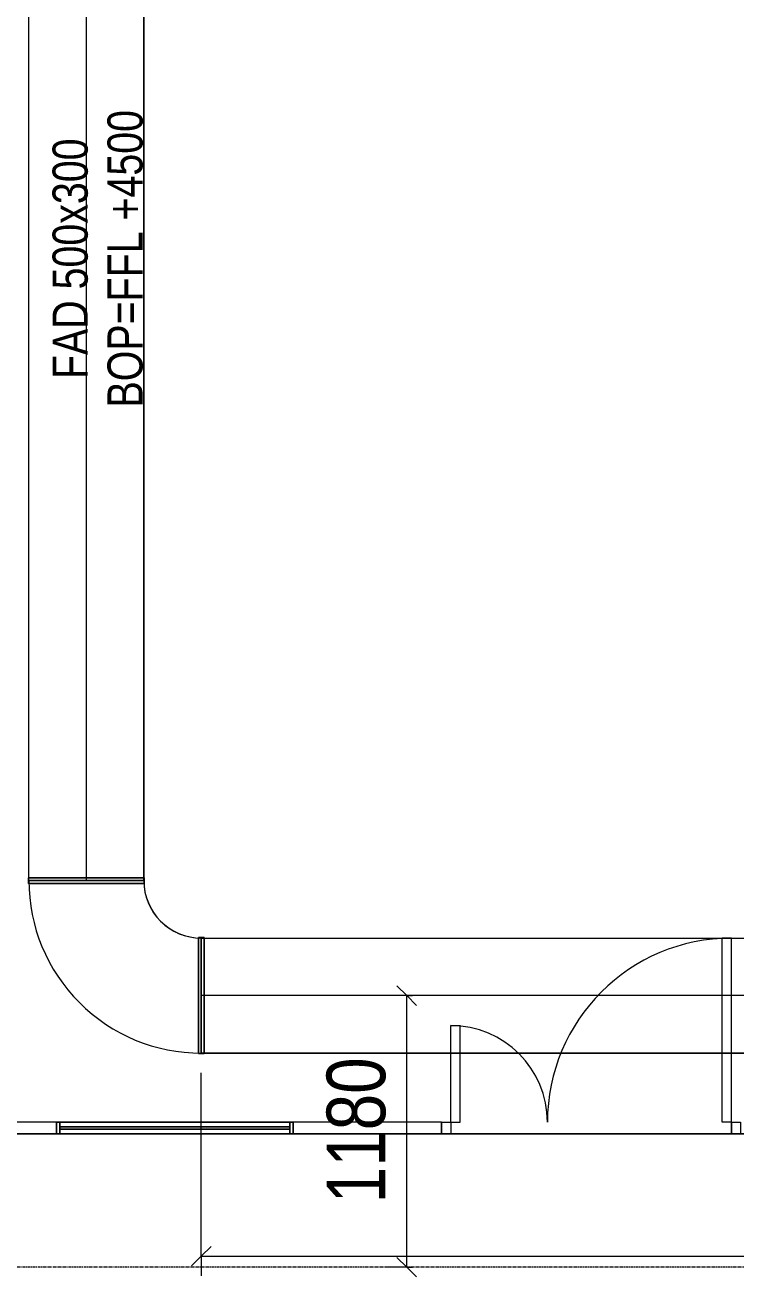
# Model space of a CAD drawing. Header units: millimetres. Extents: x -22227 to 20275, y 15053 to 61060.
# Drawn here: x -19115 to -16024, y 44394 to 49834 of the extents above; entities that cross this region are included whole.
import ezdxf

# ---------------------------------------------------------------- set-up
doc = ezdxf.new("R2010")
doc.units = ezdxf.units.MM
doc.linetypes.add('Grid Line', pattern=[22.225, 12.7, -3.175, 3.175, -3.175])
for name, color, linetype, lineweight in [('A-ANNO-DIMS', 7, 'Continuous', 9), ('A-ANNO-DIMS-170', 7, 'Continuous', 9), ('A-DETL-GENF', 7, 'Continuous', 5), ('A-WALL', 7, 'Continuous', 9), ('M-HVAC-DUCT', 7, 'Continuous', 18), ('M-HVAC-DUCT-CNTR', 7, 'Continuous', 5), ('M-HVAC-DUCT-IDEN', 7, 'Continuous', 9), ('S-GRID', 7, 'Continuous', 9)]:
    doc.layers.add(name, color=color, linetype=linetype, lineweight=lineweight)
for name, color, linetype, lineweight, true_color in [('A-DOOR', 5, 'Continuous', 9, 0x0000ff), ('A-FLOR', 7, 'Continuous', 9, 0x007f00), ('A-GLAZ', 7, 'Continuous', 9, 0x00007f)]:
    doc.layers.add(name, color=color, linetype=linetype, lineweight=lineweight, true_color=true_color)
doc.styles.add('Arial_2', font='arial.ttf', dxfattribs={"width": 0.8, "height": 153})
doc.styles.add('Arial_3', font='arial.ttf', dxfattribs={"width": 0.8, "height": 255})
doc.dimstyles.new('AK_DIM_2_0_Arial_đỏ', dxfattribs={"dimscale": 304.8, "dimtxt": 260.166147, "dimasz": 0.278871, "dimexe": 0.278871, "dimexo": 0.278871, "dimgap": 0.055774, "dimtad": 1, "dimdec": 0, "dimzin": 0, "dimdsep": 46, "dimtxsty": 'Arial_3', "dimblk1": 'OBLIQUE', "dimblk2": 'OBLIQUE', "dimsah": 1, "dimcen": 0.09, "dimadec": 0, "dimazin": 0, "dimtfac": 1, "dimtdec": 4, "dimtix": 1, "dimtmove": 0, "dimatfit": 3, "dimfxl": 1, "dimtvp": 1, "dimtolj": 1, "dimtzin": 0, "dimarcsym": 2})

# ---------------------------------------------------------------- blocks, each defined once
blk = doc.blocks.new('Cư_a đôi ca_nh lê_ch - _D2 _1300x2200__TrongNha-1164139-MẶT BẰNG HỆ THỐNG GIÓ TƯƠI')
at = {"layer": 'A-DETL-GENF', "color": 253, "lineweight": 9, "true_color": 0xaaaaaa}
for p, q in [((-785, -25), (-745, -25)), ((-785, -25), (-785, -825)), ((-745, -25), (-745, -825)), ((435, -25), (395, -25)), ((395, -25), (395, -445)), ((435, -25), (435, -445)), ((435, -445), (395, -445)), ((-785, -825), (-745, -825))]:
    blk.add_line(p, q, dxfattribs=at)
for centre, radius, start, end in [((-785, -25), 800, 270, 360), ((435, -25), 420, 180, 270)]:
    blk.add_arc(centre, radius, start, end, dxfattribs=at)
at = {"layer": 'A-DOOR', "color": 254, "true_color": 0xccccff}
for p, q in [((-825, -25), (-825, 25)), ((-825, 25), (-785, 25)), ((-785, -25), (-785, 25)), ((435, 25), (475, 25)), ((435, -25), (435, 25)), ((475, 25), (475, -25)), ((-785, -25), (-825, -25)), ((475, -25), (435, -25))]:
    blk.add_line(p, q, dxfattribs=at)
at = {"layer": 'A-DOOR', "color": 161, "true_color": 0xaaaaff}
for p, q in [((-825, 25), (-785, 25)), ((-785, 25), (-785, -25)), ((435, -25), (435, 25)), ((435, 25), (475, 25)), ((-785, -25), (-825, -25)), ((475, -25), (435, -25))]:
    blk.add_line(p, q, dxfattribs=at)
at = {"layer": 'A-DOOR', "color": 254, "true_color": 0xe0e0ff}
for p, q in [((-825, -25), (-825, 25)), ((475, -25), (475, 25))]:
    blk.add_line(p, q, dxfattribs=at)
blk = doc.blocks.new('AK_OViewTuongPanel - 1000x1200-V13-MẶT BẰNG HỆ THỐNG GIÓ TƯƠI')
at = {"layer": 'A-GLAZ', "true_color": 0xaaaaaa}
h = blk.add_hatch(dxfattribs=at)
h.set_pattern_fill('FP_5', color=253, style=0, pattern_type=2)
h.set_pattern_definition([(217.5, (-18463.59, 45041.94), (5.44026, -166.40024), [11.4, -119.868, 11.4, -135.412, -140.335]), (217.5, (-18463.59, 45041.94), (5.44026, -166.40024), [-278.079, 11.4, -128.935]), (187.5, (-18463.6, 45041.94), (-152.8377, -243.7204), [11.4, -59.416, 11.4, -106.914, -45.339]), (187.5, (-18463.6, 45041.94), (-152.8377, -243.7204), [-189.128, 11.4, -33.939]), (147.5, (-18357.37, 45041.94), (-268.9374, -0.48855), [11.4, -31.78, 11.4, -144.048, -202.946]), (147.5, (-18357.37, 45041.94), (-268.9374, -0.48855), [-198.628, 11.4, -191.546]), (137.5, (-18357.37, 45041.94), (-259.6092, -75.7959), [11.4, -10.19, 11.4, -90.505, -116.586]), (137.5, (-18357.37, 45041.94), (-259.6092, -75.7959), [-123.495, 11.4, -105.186])])
h.paths.add_polyline_path([(500, 25), (500, -25), (515, -25), (515, 25)])
h.paths.add_polyline_path([(-500, 25), (-515, 25), (-515, -25), (-500, -25)])
at = {"layer": 'A-GLAZ', "color": 254, "true_color": 0xe0e0ef}
for p, q in [((-515, 25), (-500, 25)), ((-500, 25), (-500, 5)), ((500, 25), (515, 25)), ((500, 5), (500, 25)), ((-500, -25), (-515, -25)), ((-500, -5), (-500, -25)), ((500, -25), (500, -5)), ((515, -25), (500, -25))]:
    blk.add_line(p, q, dxfattribs=at)
at = {"layer": 'A-GLAZ', "color": 7, "true_color": 0xececf5}
for p, q in [((-515, -25), (-515, 25)), ((-500, -5), (-500, 5)), ((-500, 5), (-500, -5)), ((500, 5), (500, -5)), ((500, -5), (500, 5)), ((515, 25), (515, -25))]:
    blk.add_line(p, q, dxfattribs=at)
at = {"layer": 'A-GLAZ', "color": 9, "true_color": 0xaaaad4}
for p, q in [((-515, 25), (-515, -25)), ((-500, 25), (-515, 25)), ((500, 25), (-500, 25)), ((-500, -25), (-500, 25)), ((500, 5), (-500, 5)), ((-500, 5), (-500, -5)), ((515, 25), (500, 25)), ((500, 25), (500, -25)), ((500, -5), (500, 5)), ((515, -25), (515, 25)), ((-515, -25), (-500, -25)), ((-500, -5), (500, -5)), ((-500, -25), (500, -25)), ((500, -25), (515, -25))]:
    blk.add_line(p, q, dxfattribs=at)
at = {"layer": 'A-GLAZ', "color": 254, "true_color": 0xcccce5}
for p, q in [((-500, 25), (500, 25)), ((-500, 5), (500, 5)), ((500, -5), (-500, -5)), ((500, -25), (-500, -25))]:
    blk.add_line(p, q, dxfattribs=at)
blk = doc.blocks.new('AK-SGS-M3-A_rvt-1-MẶT BẰNG HỆ THỐNG GIÓ TƯƠI')
at = {"layer": 'A-WALL', "color": 253, "true_color": 0xaaaaaa}
for p, q in [((-18978.6, 45066.9), (-19948.6, 45066.9)), ((-17303.6, 45066.9), (-17948.6, 45066.9)), ((-17303.6, 45016.9), (-17303.6, 45066.9)), ((-19463.6, 45016.9), (-18978.6, 45016.9)), ((-17948.6, 45016.9), (-17303.6, 45016.9))]:
    blk.add_line(p, q, dxfattribs=at)
at = {"layer": 'A-WALL', "color": 254, "true_color": 0xcccccc}
for p, q in [((-18978.6, 45066.9), (-19948.6, 45066.9)), ((-18963.6, 45066.9), (-17963.6, 45066.9)), ((-17303.6, 45066.9), (-17948.6, 45066.9)), ((-19463.6, 45016.9), (-18978.6, 45016.9)), ((-17963.6, 45016.9), (-18963.6, 45016.9)), ((-17948.6, 45016.9), (-17303.6, 45016.9))]:
    blk.add_line(p, q, dxfattribs=at)
at = {"layer": 'A-WALL', "color": 254, "true_color": 0xe0e0e0}
for p, q in [((-18978.6, 45016.9), (-18978.6, 45066.9)), ((-18978.6, 45066.9), (-18963.6, 45066.9)), ((-17963.6, 45066.9), (-18963.6, 45066.9)), ((-17963.6, 45066.9), (-17948.6, 45066.9)), ((-17948.6, 45066.9), (-17948.6, 45016.9)), ((-17303.6, 45066.9), (-17303.6, 45016.9)), ((-18963.6, 45016.9), (-18978.6, 45016.9)), ((-18963.6, 45016.9), (-17963.6, 45016.9)), ((-17948.6, 45016.9), (-17963.6, 45016.9))]:
    blk.add_line(p, q, dxfattribs=at)
at = {"layer": 'A-WALL', "color": 7, "true_color": 0xececec}
for p, q in [((-18978.6, 45016.9), (-18978.6, 45066.9)), ((-18963.6, 45066.9), (-18978.6, 45066.9)), ((-17948.6, 45066.9), (-17963.6, 45066.9)), ((-17948.6, 45066.9), (-17948.6, 45016.9)), ((-18978.6, 45016.9), (-18963.6, 45016.9)), ((-17963.6, 45016.9), (-17948.6, 45016.9))]:
    blk.add_line(p, q, dxfattribs=at)
at = {"layer": 'A-DOOR', "color": 9, "lineweight": 9, "true_color": 0xaaaad4, "rotation": 180}
blk.add_blockref('Cư_a đôi ca_nh lê_ch - _D2 _1300x2200__TrongNha-1164139-MẶT BẰNG HỆ THỐNG GIÓ TƯƠI', (-16828.6, 45041.9), dxfattribs=at)
at = {"layer": 'A-GLAZ', "color": 9, "lineweight": 9, "true_color": 0xaaaad4, "rotation": 180}
blk.add_blockref('AK_OViewTuongPanel - 1000x1200-V13-MẶT BẰNG HỆ THỐNG GIÓ TƯƠI', (-18463.6, 45041.9), dxfattribs=at)
blk = doc.blocks.new('Cut_ChuNhat_NepC1 - 1 W-2214856-MẶT BẰNG HỆ THỐNG GIÓ TƯƠI')
at = {"layer": 'M-HVAC-DUCT', "color": 4, "true_color": 0x00ffff}
for p, q in [((-252, 512.5), (252, 512.5)), ((252, 512.5), (-252, 512.5)), ((-252, 512.5), (-252, 487.5)), ((-252, 487.5), (-252, 512.5)), ((-250, 500), (250, 500)), ((250, 500), (-250, 500)), ((252, 487.5), (252, 512.5)), ((252, 487.5), (252, 512.5)), ((-252, 487.5), (252, 487.5)), ((252, 487.5), (-252, 487.5)), ((-512.5, -252), (-512.5, 252)), ((-512.5, 252), (-512.5, -252)), ((-512.5, 252), (-487.5, 252)), ((-512.5, 252), (-487.5, 252)), ((-500, 250), (-500, -250)), ((-500, -250), (-500, 250)), ((-487.5, -252), (-487.5, 252)), ((-487.5, 252), (-487.5, -252)), ((-487.5, -252), (-512.5, -252)), ((-512.5, -252), (-487.5, -252))]:
    blk.add_line(p, q, dxfattribs=at)
for radius, end in [(250, 360), (250, 0), (750, 0), (750, 0)]:
    blk.add_arc((-500, 500), radius, 270, end, dxfattribs=at)
blk = doc.blocks.new('AK-SGS-M3-Hrvt_rvt-1-MẶT BẰNG HỆ THỐNG GIÓ TƯƠI')
at = {"layer": 'A-FLOR', "color": 254, "true_color": 0xe0efe0}
for p, q in [((-18978.6, 45016.9), (-19463.6, 45016.9)), ((-18963.6, 45016.9), (-17963.6, 45016.9)), ((-17263.6, 45016.9), (-17948.6, 45016.9)), ((-15758.6, 45016.9), (-16043.6, 45016.9))]:
    blk.add_line(p, q, dxfattribs=at)
at = {"layer": 'A-FLOR', "color": 254, "true_color": 0xcce5cc}
for p, q in [((-19463.6, 45016.9), (-18978.6, 45016.9)), ((-17948.6, 45016.9), (-17263.6, 45016.9)), ((-16043.6, 45016.9), (-17263.6, 45016.9)), ((-16043.6, 45016.9), (-15758.6, 45016.9))]:
    blk.add_line(p, q, dxfattribs=at)
at = {"layer": 'A-FLOR', "color": 7, "true_color": 0xf3f9f3}
for p, q in [((-18963.6, 45016.9), (-18978.6, 45016.9)), ((-17948.6, 45016.9), (-17963.6, 45016.9))]:
    blk.add_line(p, q, dxfattribs=at)
at = {"layer": 'A-FLOR', "color": 7, "true_color": 0xecf5ec}
for p, q in [((-18978.6, 45016.9), (-18963.6, 45016.9)), ((-17963.6, 45016.9), (-18963.6, 45016.9)), ((-17963.6, 45016.9), (-17948.6, 45016.9))]:
    blk.add_line(p, q, dxfattribs=at)
at = {"layer": 'A-FLOR', "color": 9, "true_color": 0xaad4aa}
blk.add_line((-17263.6, 45016.9), (-16043.6, 45016.9), dxfattribs=at)
at = {"layer": 'M-HVAC-DUCT', "color": 4, "true_color": 0x00ffff}
for p, q in [((-19098.6, 46116.9), (-19098.6, 57976.9)), ((-19098.6, 46116.9), (-19098.6, 57976.9)), ((-18598.6, 57976.9), (-18598.6, 46116.9)), ((-18598.6, 46116.9), (-18598.6, 57976.9)), ((-18598.6, 46116.9), (-19098.6, 46116.9)), ((-19098.6, 46116.9), (-18598.6, 46116.9)), ((-18348.6, 45366.9), (-18348.6, 45866.9)), ((-18348.6, 45866.9), (-18348.6, 45366.9)), ((-18348.6, 45866.9), (-6371, 45866.9)), ((-18348.6, 45866.9), (-6371, 45866.9)), ((-6371, 45366.9), (-18348.6, 45366.9)), ((-18348.6, 45366.9), (-6371, 45366.9))]:
    blk.add_line(p, q, dxfattribs=at)
at = {"layer": 'M-HVAC-DUCT-CNTR', "color": 4, "true_color": 0x00ffff}
for p, q in [((-18848.6, 57976.9), (-18848.6, 46116.9)), ((-6371, 45616.9), (-18348.6, 45616.9))]:
    blk.add_line(p, q, dxfattribs=at)
at = {"layer": 'M-HVAC-DUCT', "color": 4, "lineweight": 18, "true_color": 0x00ffff, "rotation": 270.0000000000001}
blk.add_blockref('Cut_ChuNhat_NepC1 - 1 W-2214856-MẶT BẰNG HỆ THỐNG GIÓ TƯƠI', (-18848.6, 45616.9), dxfattribs=at)
blk = doc.blocks.new('DIMBLOCK13-MẶT BẰNG HỆ THỐNG GIÓ TƯƠI')
at = {"layer": 'A-ANNO-DIMS-170', "color": 1, "true_color": 0xff0000}
for p, q in [((-17455.6, 45616.9), (-17498.1, 45659.4)), ((-17455.6, 45616.9), (-17540.6, 45616.9)), ((-17455.6, 44436.9), (-17455.6, 45616.9)), ((-17455.6, 45616.9), (-17413.1, 45574.4)), ((-17455.6, 45616.9), (-17430.7, 45616.9)), ((-17455.6, 44436.9), (-17498.1, 44479.4)), ((-17455.6, 44436.9), (-17540.6, 44436.9)), ((-17455.6, 44436.9), (-17413.1, 44394.4)), ((-17455.6, 44436.9), (-17430.7, 44436.9))]:
    blk.add_line(p, q, dxfattribs=at)
at = {"layer": 'A-ANNO-DIMS-170', "color": 0, "insert": (-17803.6, 44714.7), "char_height": 255, "width": 749.279, "attachment_point": 1, "rotation": 90, "line_spacing_factor": 0.941778, "style": 'Arial_3'}
blk.add_mtext('1180', dxfattribs=at)
blk = doc.blocks.new('_Oblique')
at = {"color": 0, "linetype": 'ByBlock', "lineweight": -2}
blk.add_line((-0.5, -0.5), (0.5, 0.5), dxfattribs=at)
blk = doc.blocks.new('DIMBLOCK22-MẶT BẰNG HỆ THỐNG GIÓ TƯƠI')
at = {"layer": 'A-ANNO-DIMS-170', "color": 1, "true_color": 0xff0000}
for p, q in [((-18348.6, 44484.7), (-18348.6, 45281.9)), ((-6371, 44484.7), (-6371, 45281.9)), ((-18348.6, 44484.7), (-18306.1, 44527.2)), ((-6371, 44484.7), (-6328.5, 44527.2)), ((-18348.6, 44484.7), (-18391.1, 44442.2)), ((-18348.6, 44484.7), (-6371, 44484.7)), ((-18348.6, 44484.7), (-18348.6, 44399.7)), ((-6371, 44484.7), (-6413.5, 44442.2)), ((-6371, 44484.7), (-6371, 44399.7))]:
    blk.add_line(p, q, dxfattribs=at)
at = {"layer": 'A-ANNO-DIMS-170', "color": 0, "insert": (-12750, 44832.8), "char_height": 255, "width": 936.598, "attachment_point": 1, "line_spacing_factor": 0.941778, "style": 'Arial_3'}
blk.add_mtext('11978', dxfattribs=at)
blk = doc.blocks.new('DIMBLOCK40-MẶT BẰNG HỆ THỐNG GIÓ TƯƠI')
at = {"layer": 'A-ANNO-DIMS-170', "color": 1, "true_color": 0xff0000}
for p, q in [((-19454, 57976.9), (-19496.5, 58019.4)), ((-19454, 57976.9), (-19539, 57976.9)), ((-19454, 46116.9), (-19454, 57976.9)), ((-19454, 57976.9), (-19411.5, 57934.4)), ((-19454, 57976.9), (-19183.6, 57976.9)), ((-19454, 46116.9), (-19496.5, 46159.4)), ((-19454, 46116.9), (-19539, 46116.9)), ((-19454, 46116.9), (-19411.5, 46074.4)), ((-19454, 46116.9), (-19183.6, 46116.9))]:
    blk.add_line(p, q, dxfattribs=at)
at = {"layer": 'A-ANNO-DIMS-170', "color": 0, "insert": (-19802, 51656.7), "char_height": 255, "width": 936.598, "attachment_point": 1, "rotation": 90, "line_spacing_factor": 0.941778, "style": 'Arial_3'}
blk.add_mtext('11860', dxfattribs=at)

msp = doc.modelspace()

# ---------------------------------------------------------------- linework, layer by layer
at = {"layer": 'S-GRID', "linetype": 'Grid Line'}
msp.add_line((15334.6, 44436.9), (-21036.6, 44436.9), dxfattribs=at)

# ---------------------------------------------------------------- block references
at = {"lineweight": 5}
for name in ['AK-SGS-M3-Hrvt_rvt-1-MẶT BẰNG HỆ THỐNG GIÓ TƯƠI', 'AK-SGS-M3-A_rvt-1-MẶT BẰNG HỆ THỐNG GIÓ TƯƠI']:
    msp.add_blockref(name, (0, 0), dxfattribs=at)

# ---------------------------------------------------------------- texts
at = {"layer": 'M-HVAC-DUCT-IDEN', "color": 1, "true_color": 0xff0000, "insert": (-18798.6, 48818.9), "char_height": 153, "width": 1331.44, "attachment_point": 5, "rotation": 90, "line_spacing_factor": 0.936439, "style": 'Arial_2'}
msp.add_mtext('\\pxqc,t11.28889,22.57778,33.86667,45.15556,56.44444,67.73333,79.02222,90.31111,101.6,112.88889,124.17778,135.46667,146.75556,158.04444,169.33333,180.62222,191.91111,203.2,214.48889,225.77778,237.06667,248.35556,259.64444,270.93333,282.22222,293.51111,304.8,316.08889,327.37778,338.66667,349.95556,361.24444;{FAD 500x300\\PBOP=FFL +4500}', dxfattribs=at)

# ---------------------------------------------------------------- dimensions: what is measured, and where the dimension line sits
at = {"layer": 'A-ANNO-DIMS', "color": 1, "true_color": 0xff0000}
for base, p1, p2, override, picture, middle in [((-19454, 57976.9), (-19098.6, 46116.9), (-19098.6, 57976.9), {"dimpost": '<>', "dimfxl": 11860}, 'DIMBLOCK40-MẶT BẰNG HỆ THỐNG GIÓ TƯƠI', (-19601.2, 52046.9)), ((-17455.6, 45616.9), (-17515.7, 44436.9), (-17515.7, 45616.9), {"dimpost": '<>', "dimfxl": 1180}, 'DIMBLOCK13-MẶT BẰNG HỆ THỐNG GIÓ TƯƠI', (-17602.8, 45026.9))]:
    dim = msp.add_linear_dim(base=base, p1=p1, p2=p2, angle=90, dimstyle='AK_DIM_2_0_Arial_đỏ', override=override, dxfattribs=at)
    dim.commit()
    dim.dimension.update_dxf_attribs({"geometry": picture, "text_midpoint": middle})
dim = msp.add_linear_dim(base=(-6371, 44484.7), p1=(-18348.6, 45366.9), p2=(-6371, 45366.9), dimstyle='AK_DIM_2_0_Arial_đỏ', override={"dimpost": '<>', "dimfxl": 11977.620697}, dxfattribs=at)
dim.commit()
dim.dimension.update_dxf_attribs({"geometry": 'DIMBLOCK22-MẶT BẰNG HỆ THỐNG GIÓ TƯƠI', "text_midpoint": (-12359.8, 44631.9)})

doc.saveas('drawing.dxf')
